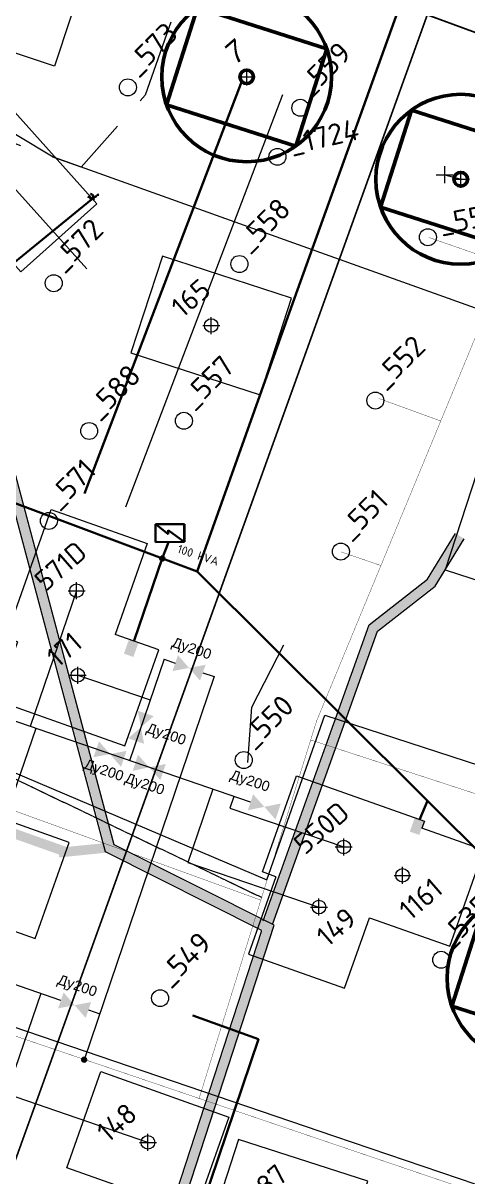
# Model space of a CAD drawing. Header units: millimetres. Extents: x 519 to 9564855, y -810 to 5021775.
# Drawn here: x 9530601 to 9530863, y 5000128 to 5000808 of the extents above; entities that cross this region are included whole.
import ezdxf

# ---------------------------------------------------------------- set-up
doc = ezdxf.new("R2010")
doc.units = ezdxf.units.MM
doc.header["$LTSCALE"] = 2
doc.header["$MEASUREMENT"] = 0
doc.header["$PDMODE"] = 2
doc.header["$PDSIZE"] = 5
doc.linetypes.add('92051501$0$GROUND2', pattern=[35, 25, -10])
doc.linetypes.add('DASHED', pattern=[0.75, 0.5, -0.25])
for name, color, linetype in [('Existing roads', 41, 'Continuous'), ('OilColl&Flowlines', 3, 'Continuous'), ('OLD WELLS(dr.bfr2000)', 24, 'Continuous'), ('ROAD_FIELD', 255, '92051501$0$GROUND2'), ('ROAD_GROUND', 9, 'Continuous'), ('vodovod', 5, 'Continuous'), ('Скважины 2019г.', 241, 'Continuous'), ('Скважины на 2014 год', 70, 'Continuous')]:
    doc.layers.add(name, color=color, linetype=linetype)
for name, color, linetype, lineweight in [('SteamInjInfrastructure', 25, 'Continuous', 100), ('Нефтепровод Fiberclass', 14, 'g5_122_n', 30), ('размеры', 7, 'Continuous', 9), ('Скважины на 2024 год-125', 10, 'Continuous', 40), ('Скважины на 2026', 222, 'Continuous', 50), ('ТХ_Проект. НГ', 244, 'g_122_n', 50), ('Электро', 1, 'Continuous', 30), ('Электроснаб', 1, 'Continuous', 18), ('Электроснабжене', 1, 'Continuous', 18)]:
    doc.layers.add(name, color=color, linetype=linetype, lineweight=lineweight)
doc.styles.add('92051501$0$STANDARD', font='simplex.shx')
doc.styles.add('Arial', font='arial.ttf', dxfattribs={"height": 30})
doc.styles.add('Elect', font='isocpeur.ttf')
doc.styles.add('GeoApp', font='', dxfattribs={"height": 1})
doc.styles.add('Line_GUGK', font='')
doc.styles.get("Standard").update_dxf_attribs({"font": 'isocpeur.ttf', "width": 0.5})
doc.styles.get('GeoApp').set_extended_font_data('D431', italic=True)
doc.styles.get('Line_GUGK').set_extended_font_data('Bm431', italic=True)
doc.linetypes.add('g5_122_n', pattern='A,1,-1,1.5,-0.3,["Н",GeoApp,S=1,R=0,X=0,Y=-0.5],-1.5,1.5,-1,4,-1,4,-1,3', length=20.8)
doc.linetypes.add('g_122_n', pattern='A,2,-2,3,-0.6,["Н",Line_GUGK,S=2,R=0,X=0,Y=-1],-3,3,-2,8,-2,8,-2,6', length=41.6)
doc.linetypes.add('STM_LINE', pattern='A,0.5,-0.2,["S",92051501$0$STANDARD,S=0.1,R=0,X=-0.1,Y=-0.05],-0.05', length=0.75)
doc.linetypes.add('WTR_LINE', pattern='A,0.5,-0.2,["W",92051501$0$STANDARD,S=0.1,R=0,X=-0.1,Y=-0.05],-0.05', length=0.75)

# ---------------------------------------------------------------- blocks, each defined once
blk = doc.blocks.new('Z')
at = {"lineweight": 9}
h = blk.add_hatch(dxfattribs=at)
h.set_pattern_fill('ANSI31', color=256, scale=0.05, style=0)
h.set_pattern_definition([(45, (13.5061613, 46.7154025), (-0.0044194174, 0.0044194174), [])])
h.paths.add_polyline_path([(-0.34, -0.18), (-0.34, 0.18), (-0.01, 0)])
h.paths.add_polyline_path([(0.01, 0), (0.34, -0.18), (0.34, 0.18)])
at = {"color": 7, "lineweight": 13, "flags": 128}
blk.add_lwpolyline([(-0.35, -0.19), (-0.35, 0.19), (0.35, -0.19), (0.35, 0.19), (-0.35, -0.19)], dxfattribs=at)

msp = doc.modelspace()

# ---------------------------------------------------------------- hatches: boundary and pattern name
at = {"lineweight": 0, "ltscale": 5}
h = msp.add_hatch(color=256, dxfattribs=at)
edge = h.paths.add_edge_path()
edge.add_arc((9530637.22925, 5000197.38763), 1.87136, 0, 360)
at = {"layer": 'Электро'}
for points in [[(9530660.66815, 5000436.43741), (9530666.239, 5000434.45974), (9530669.12217, 5000442.58126), (9530663.55132, 5000444.55894)], [(9530829.12581, 5000331.64499), (9530834.69666, 5000329.66731), (9530837.57983, 5000337.78884), (9530832.00898, 5000339.76651)]]:
    msp.add_hatch(color=256, dxfattribs=at).paths.add_polyline_path(points)
at = {"layer": 'Электроснаб', "linetype": 'ByBlock', "lineweight": 0}
for points in [[(9530660.66815, 5000436.43741), (9530666.239, 5000434.45974), (9530669.12217, 5000442.58126), (9530663.55132, 5000444.55894)], [(9530829.12581, 5000331.64499), (9530834.69666, 5000329.66731), (9530837.57983, 5000337.78884), (9530832.00898, 5000339.76651)]]:
    msp.add_hatch(color=1, dxfattribs=at).paths.add_polyline_path(points)
at = {"layer": 'Электроснабжене', "linetype": 'ByBlock', "lineweight": 0}
for points in [[(9530660.66815, 5000436.43741), (9530666.239, 5000434.45974), (9530669.12217, 5000442.58126), (9530663.55132, 5000444.55894)], [(9530829.12581, 5000331.64499), (9530834.69666, 5000329.66731), (9530837.57983, 5000337.78884), (9530832.00898, 5000339.76651)]]:
    msp.add_hatch(color=1, dxfattribs=at).paths.add_polyline_path(points)

# ---------------------------------------------------------------- linework, layer by layer
at = {"color": 6, "linetype": 'STM_LINE', "lineweight": 0, "ltscale": 15}
for p, q in [((9530221.77478, 5000525.16698), (9530744.78385, 5000303.25507)), ((9530744.78385, 5000303.25507), (9530779.13054, 5000400.15266)), ((9530779.13054, 5000400.15266), (9531053.31299, 5000310.89894))]:
    msp.add_line(p, q, dxfattribs=at)
at = {"color": 3, "lineweight": 0, "ltscale": 5}
for p, q in [((9530735.23908, 5000348.94059), (9530278.2534, 5000505.93342)), ((9530632.76936, 5000473.48432), (9530605.35425, 5000393.4386)), ((9530684.28723, 5000433.12196), (9530663.99953, 5000373.353)), ((9530684.28723, 5000433.12196), (9530690.91999, 5000430.87056)), ((9530633.5, 5000423.7), (9530676.17251, 5000409.21544)), ((9530608.67704, 5000392.4197), (9530580.5, 5000310.4)), ((9530713.04814, 5000356.54169), (9530698.28705, 5000313.44275)), ((9530725.47275, 5000352.28587), (9530723.10583, 5000345.375)), ((9530723.10583, 5000345.375), (9530790.2, 5000322.6)), ((9530623.52481, 5000232.31975), (9530345.4028, 5000327.41033)), ((9530698.28705, 5000313.44275), (9530775.6, 5000287.2)), ((9530611.73398, 5000236.35419), (9530591.49483, 5000177.20427)), ((9530674.8, 5000148.7), (9530591.49483, 5000177.20427))]:
    msp.add_line(p, q, dxfattribs=at)
at = {"lineweight": 0, "ltscale": 5}
for p, q in [((9530707.1575, 5000425.193), (9530713.79026, 5000422.94161)), ((9530713.79026, 5000422.94161), (9530637.22925, 5000197.38763)), ((9530639.76233, 5000226.64219), (9530646.39508, 5000224.3908))]:
    msp.add_line(p, q, dxfattribs=at)
at = {"color": 6, "linetype": 'ByBlock', "lineweight": 0, "ltscale": 5, "const_width": 1}
msp.add_lwpolyline([(9530211.4688, 5001062.5142), (9530204.48, 5001045.33), (9531005.1512, 5000751.7121), (9531170.4258, 5000704.4931), (9531547.2339, 5000571.2741), (9531573.2724, 5000563.4791), (9531746.2514, 5000501.3054), (9532131.7479, 5000365.3913)], dxfattribs=at)
at = {"linetype": 'ByBlock', "lineweight": 0}
for points in [[(9530689.27852, 5000426.13593), (9530692.53165, 5000435.51926), (9530699.03129, 5000428.0103)], [(9530705.53093, 5000420.50133), (9530699.03129, 5000428.0103), (9530708.78407, 5000429.88467)], [(9530621.88335, 5000227.58512), (9530625.13648, 5000236.96845), (9530631.63612, 5000229.45949)], [(9530638.13576, 5000221.95053), (9530631.63612, 5000229.45949), (9530641.38889, 5000231.33386)]]:
    msp.add_solid(points, dxfattribs=at)
at = {"color": 3, "linetype": 'ByBlock', "lineweight": 0}
for points in [[(9530678.20585, 5000399.5835), (9530670.69688, 5000393.08386), (9530668.82251, 5000402.83664)], [(9530672.57125, 5000383.33109), (9530663.18792, 5000386.58422), (9530670.69688, 5000393.08386)], [(9530642.71626, 5000375.42774), (9530645.96939, 5000384.81108), (9530652.46903, 5000377.30211)], [(9530658.96867, 5000369.79315), (9530652.46903, 5000377.30211), (9530662.2218, 5000379.17649)], [(9530665.82388, 5000367.46625), (9530675.55149, 5000369.46711), (9530668.95489, 5000376.89104)], [(9530682.14809, 5000362.04318), (9530685.2791, 5000371.46797), (9530675.55149, 5000369.46711)], [(9530733.67358, 5000344.2282), (9530743.40118, 5000346.22906), (9530736.80458, 5000353.65298)], [(9530749.99778, 5000338.80513), (9530753.12879, 5000348.22992), (9530743.40118, 5000346.22906)]]:
    msp.add_solid(points, dxfattribs=at)
at = {"layer": 'Existing roads', "lineweight": 0, "const_width": 5.7, "flags": 128}
for points in [[(9530488.42264, 5000368.65765), (9530626.49075, 5000319.72378)], [(9530622.26204, 5000319.26124), (9530652.62785, 5000322.3588)]]:
    msp.add_lwpolyline(points, dxfattribs=at)
at = {"layer": 'OilColl&Flowlines', "color": 6, "linetype": 'ByBlock', "lineweight": 0, "ltscale": 2, "const_width": 1}
msp.add_lwpolyline([(9530850.24773, 5000842.6007), (9530431.8, 4999680.1)], dxfattribs=at)
at = {"layer": 'OilColl&Flowlines', "lineweight": 0}
for points in [[(9530155.46558, 4999986.30898), (9530203.237, 5000126.855), (9530467.437, 5000673.755), (9530528.837, 5000780.855), (9530529.737, 5000782.255), (9530535.937, 5000778.655), (9530619.037, 5000728.955)], [(9530619.037, 5000728.955), (9530886.337, 5000633.355), (9530917.737, 5000622.255)]]:
    msp.add_lwpolyline(points, dxfattribs=at)
at = {"layer": 'OLD WELLS(dr.bfr2000)', "lineweight": 0}
for centre in [(9530663, 5000769.8), (9530764.6, 5000757.8), (9530751.1, 5000728.9), (9530839.8, 5000681.6), (9530728.7, 5000665.8), (9530619.3, 5000654.5), (9530808.8, 5000585.4), (9530696, 5000573.5), (9530640.2, 5000567.5), (9530616.5, 5000514.6), (9530788.5, 5000496.5), (9530731.3, 5000373.8), (9530847.6, 5000256.2), (9530682, 5000233.6)]:
    msp.add_circle(centre, 5, dxfattribs=at)
at = {"layer": 'ROAD_FIELD', "color": 9, "lineweight": 0, "flags": 128}
msp.add_lwpolyline([(9530757.95463, 5001072.22617), (9530768.97851, 5001022.47675), (9530729.76751, 5000927.05708), (9530673.235, 5000765.284), (9530635.437, 5000722.755), (9530585.35562, 5000740.65434)], dxfattribs=at)
at = {"layer": 'ROAD_FIELD', "lineweight": 0}
msp.add_lwpolyline([(9530733.737, 5000372.355), (9530735.99102, 5000404.90139), (9530754.94115, 5000441.55487)], dxfattribs=at)
at = {"layer": 'ROAD_GROUND', "lineweight": 0}
for points, const_width in [([(9530624.4324, 4999903.12982), (9530745.58587, 5000275.03258), (9530652.38679, 5000321.8792), (9530561.23076, 5000662.65787), (9530591.54033, 5000775.13557)], 5), ([(9530745.45814, 5000278.04686), (9530807.60561, 5000451.48402), (9530841.7624, 5000478.18477), (9530858.57919, 5000505.62269)], 5), ([(9530744.41957, 5000284.04196), (9530742.79815, 5000279.7915), (9530734.45086, 5000283.98727)], 0.5), ([(9530736.09119, 5000276.44743), (9530741.71403, 5000273.6211), (9530737.89714, 5000261.11599)], 0.5)]:
    msp.add_lwpolyline(points, dxfattribs=dict(at, const_width=const_width))
for points in [[(9530621.57994, 4999904.05906), (9530741.93474, 5000273.51016), (9530649.83657, 5000319.8034), (9530558.12452, 5000662.66073), (9530588.64365, 5000775.91615)], [(9530627.28486, 4999902.20059), (9530749.237, 5000276.555), (9530654.937, 5000323.955), (9530564.337, 5000662.655), (9530594.437, 5000774.355)], [(9530742.63398, 5000279.05884), (9530805.07421, 5000453.31305), (9530839.48781, 5000480.21453), (9530856.02139, 5000507.19037)], [(9530748.28231, 5000277.03488), (9530810.137, 5000449.655), (9530844.037, 5000476.155), (9530861.137, 5000504.055)]]:
    msp.add_lwpolyline(points, dxfattribs=at)
at = {"layer": 'SteamInjInfrastructure', "color": 6, "linetype": 'STM_LINE', "lineweight": 0, "ltscale": 15}
for p, q in [((9530785.02, 5000152.225), (9530267.938, 5000328.262)), ((9530961.939, 5000091.891), (9530785.02, 5000152.225))]:
    msp.add_line(p, q, dxfattribs=at)
at = {"layer": 'vodovod', "linetype": 'WTR_LINE', "lineweight": 0, "ltscale": 5, "const_width": 0.2}
for points in [[(9530704.96506, 5000174.57734), (9530774.16411, 5000396.69702), (9530895.92676, 5000690.70825), (9530887.84927, 5000714.17807), (9530903.73169, 5000763.72471), (9530937.15121, 5000858.935), (9530970.82124, 5000952.43659), (9530942.9, 5000962.2)], [(9530770.71024, 5000385.61056), (9531027.5376, 5000301.86872), (9531104.73863, 5000340.91071), (9531188.12734, 5000568.28257), (9531252.89709, 5000746.93671), (9531291.87304, 5000857.25798)], [(9528768.87, 5000707.66), (9528819.32247, 5000804.70333), (9529015.0833, 5000723.32951), (9529254.02941, 5000621.24556), (9529300.44955, 5000635.20001), (9529717.37976, 5000469.82746), (9529744.26942, 5000480.68776), (9529926.12309, 5000402.81182), (9530179.49567, 5000359.77342), (9530213.72884, 5000349.68251), (9530273.5686, 5000326.65792), (9530276.6046, 5000319.84692), (9531149.23325, 5000023.913), (9531169.31762, 5000082.56978), (9531364.3164, 5000010.23881), (9531370.12169, 5000025.14849), (9531533.19377, 4999972.28229), (9531710.79089, 4999914.70722), (9531689.06275, 4999854.50849), (9531715.39969, 4999845.00243)], [(9530885.58579, 5000665.73867), (9530840.14581, 5000681.47177)], [(9530847.3376, 5000573.38361), (9530810.74026, 5000586.67297)], [(9530812.10403, 5000488.30772), (9530788.50554, 5000496.36316)], [(9530741.33245, 5000291.31178), (9530565.53994, 5000355.01081)]]:
    msp.add_lwpolyline(points, dxfattribs=at)
at = {"layer": 'Нефтепровод Fiberclass'}
for points in [[(9530539.1867, 5000666.7368), (9530541.7412, 5000665.3001), (9530560.6862, 5000660.0863), (9530577.9528, 5000657.4198), (9530579.2768, 5000657.2228), (9530580.6088, 5000657.1152), (9530581.4978, 5000657.002), (9530582.6573, 5000656.8229), (9530583.6945, 5000656.7173), (9530641.5445, 5000703.7778), (9530642.3798, 5000704.3161), (9530643.0329, 5000704.981), (9530644.1113, 5000705.5939)], [(9530641.0204, 5000704.2736), (9530641.5445, 5000703.7778)], [(9530642.5249, 5000705.782), (9530643.0329, 5000704.981)]]:
    msp.add_lwpolyline(points, dxfattribs=at)
at = {"layer": 'размеры', "color": 6, "linetype": 'DASHED', "lineweight": 0, "ltscale": 0.3}
msp.add_line((9530369.79789, 5000471.63982), (9530741.83747, 5000292.93282), dxfattribs=at)
at = {"layer": 'Скважины 2019г.', "color": 0, "linetype": 'ByBlock', "lineweight": 0, "flags": 128}
msp.add_lwpolyline([(9530619.85119, 5000782.35333), (9530543.90086, 5000807.48392), (9530562.7488, 5000864.44667), (9530638.69914, 5000839.31608)], close=True, dxfattribs=at)
at = {"layer": 'Скважины на 2014 год', "color": 3, "linetype": 'ByBlock', "lineweight": 0}
msp.add_line((9530595.7, 5000711.1), (9530638.79925, 5000662.94996), dxfattribs=at)
at = {"layer": 'Скважины на 2014 год', "color": 0, "linetype": 'ByBlock', "lineweight": 0}
for points in [[(9530546.67174, 5000720.89286), (9530591.37812, 5000760.9096), (9530644.73377, 5000701.3011), (9530600.02739, 5000661.28436), (9530546.67174, 5000720.89286)], [(9530598.03471, 5000443.3613), (9530591.1318, 5000445.80782), (9530617.85643, 5000521.21203), (9530674.40958, 5000501.16855), (9530655.47374, 5000447.74061)], [(9530598.03471, 5000443.3613), (9530585.78003, 5000408.78441), (9530661.18423, 5000382.05978), (9530681.22771, 5000438.61293), (9530655.47374, 5000447.74061)], [(9530750.23192, 5000305.05323), (9530742.2342, 5000307.88777), (9530762.27767, 5000364.44093), (9530837.68187, 5000337.7163), (9530836.23404, 5000333.63118)], [(9530545.84829, 5000331.66853), (9530532.98262, 5000295.36772), (9530608.38682, 5000268.64309), (9530628.43029, 5000325.19624), (9530573.7297, 5000344.58314)], [(9530750.23192, 5000305.05323), (9530734.117, 5000259.58459), (9530790.67015, 5000239.54111), (9530805.44711, 5000280.88571)], [(9530627.08003, 5000133.78441), (9530647.1235, 5000190.33756), (9530722.52771, 5000163.61293), (9530702.48423, 5000107.05978), (9530627.08003, 5000133.78441)]]:
    msp.add_lwpolyline(points, dxfattribs=at)
for centre in [(9530632.76936, 5000473.48432), (9530633.5, 5000423.7), (9530790.2, 5000322.6), (9530775.6, 5000287.2), (9530674.8, 5000148.7)]:
    msp.add_circle(centre, 4, dxfattribs=at)
for p in [(9530632.76936, 5000473.48432), (9530633.5, 5000423.7), (9530790.2, 5000322.6), (9530775.6, 5000287.2), (9530674.8, 5000148.7)]:
    msp.add_point(p, dxfattribs=at)
at = {"layer": 'Скважины на 2024 год-125', "color": 0, "linetype": 'ByBlock', "lineweight": 0}
for points in [[(9530664.78723, 5000613.42898), (9530740.87175, 5000588.70762), (9530759.41277, 5000645.77102), (9530683.32825, 5000670.49238)], [(9530849.98723, 5000485.82898), (9530926.07175, 5000461.10762), (9530944.61277, 5000518.17102), (9530868.52825, 5000542.89238)], [(9530709.68723, 5000093.42898), (9530785.77175, 5000068.70762), (9530804.31277, 5000125.77102), (9530728.22825, 5000150.49238)]]:
    msp.add_lwpolyline(points, close=True, dxfattribs=at)
msp.add_lwpolyline([(9530805.44711, 5000280.88571), (9530805.44711, 5000280.88571), (9530852.68682, 5000264.14309), (9530872.73029, 5000320.69624), (9530836.23404, 5000333.63118)], dxfattribs=at)
for centre in [(9530712.1, 5000629.6), (9530824.8, 5000305.9)]:
    msp.add_circle(centre, 4, dxfattribs=at)
for p in [(9530712.1, 5000629.6), (9530824.8, 5000305.9)]:
    msp.add_point(p, dxfattribs=at)
at = {"layer": 'Скважины на 2026', "lineweight": 5}
msp.add_line((9530849.69681, 5000718.37033, 0), (9530859.22, 5000715.67), dxfattribs=at)
at = {"layer": 'Скважины на 2026', "linetype": 'ByBlock', "ltscale": 50}
for points in [[(9530685.77913, 5000759.56257), (9530762.00178, 5000735.27044), (9530780.22087, 5000792.43743), (9530703.99822, 5000816.72956)], [(9530853.87913, 5000228.86257), (9530930.10178, 5000204.57044), (9530948.32087, 5000261.73743), (9530872.09822, 5000286.02956)]]:
    msp.add_lwpolyline(points, close=True, dxfattribs=at)
at = {"layer": 'Скважины на 2026', "linetype": 'ByBlock', "ltscale": 50, "elevation": 0}
msp.add_lwpolyline([(9530811.90232, 5000699.26224), (9530888.12497, 5000674.97011), (9530906.34406, 5000732.1371), (9530830.12141, 5000756.42923)], close=True, dxfattribs=at)
at = {"layer": 'Скважины на 2026', "linetype": 'ByBlock', "ltscale": 50}
for centre in [(9530733, 5000776), (9530859.12319, 5000715.69967, 0), (9530901.1, 5000245.3)]:
    msp.add_circle(centre, 50, dxfattribs=at)
at = {"layer": 'Скважины на 2026', "linetype": 'ByBlock'}
for centre in [(9530733, 5000776), (9530859.12319, 5000715.69967, 0)]:
    msp.add_circle(centre, 4, dxfattribs=at)
at = {"layer": 'Скважины на 2026', "linetype": 'ByBlock', "lineweight": 0}
for p in [(9530733.09681, 5000775.97033, 0), (9530849.69681, 5000718.37033, 0), (9530859.22, 5000715.67)]:
    msp.add_point(p, dxfattribs=at)
at = {"layer": 'Электро'}
for p, q in [((9530836.98368, 5000855.90406, 0), (9530761.17535, 5000645.77695, 0)), ((9530637.52426, 5000530.70693, -25.2112), (9530730.04762, 5000773.3828, -25.2112)), ((9530761.17535, 5000645.77695, 0), (9530703.85887, 5000484.71603, 0)), ((9530703.85887, 5000484.71603, 0), (9530440.35493, 5000583.489, 0)), ((9530679.22306, 5000512.62268, 0), (9530696.27149, 5000512.72701, 0)), ((9530679.28776, 5000502.05033, 0), (9530679.22306, 5000512.62268, 0)), ((9530696.17424, 5000512.62856, 0), (9530679.57864, 5000512.527, 0)), ((9530679.57864, 5000512.527, 0), (9530686.79042, 5000506.69977, 0)), ((9530696.10055, 5000502.1861, 0), (9530696.17424, 5000512.62856, 0)), ((9530696.27149, 5000512.72701, 0), (9530696.33619, 5000502.15466, 0)), ((9530686.79042, 5000506.69977, 0), (9530686.77588, 5000509.075, 0)), ((9530686.77588, 5000509.075, 0), (9530696.10055, 5000502.1861, 0)), ((9530696.33619, 5000502.15466, 0), (9530679.28776, 5000502.05033, 0)), ((9530686.68025, 5000501.53837, -0.00006), (9530683.26772, 5000492.4345, -0.00006)), ((9530666.80512, 5000444.25729, -0.00006), (9530683.26772, 5000492.43451, -0.00006)), ((9531079.62872, 5000110.96521, 0), (9530703.85887, 5000484.71603, 0)), ((9530834.73797, 5000338.60072, 0), (9530839.49839, 5000349.75, -0.00006)), ((9530739.93919, 5000209.51469), (9530701.21607, 5000223.34873)), ((9530739.93919, 5000209.51469), (9530705.3149, 5000106.84346))]:
    msp.add_line(p, q, dxfattribs=at)
at = {"layer": 'Электро', "ltscale": 25}
for start, end in [(162, 342), (342, 162)]:
    msp.add_arc((9530683.26772, 5000492.4345, -0.00006), 1.25, start, end, dxfattribs=at)
at = {"layer": 'Электроснаб', "color": 1, "linetype": 'ByBlock', "lineweight": 0}
for p, q in [((9530836.98368, 5000855.90406, 0), (9530761.17535, 5000645.77695, 0)), ((9530661.70688, 5000522.84952, 0), (9530754.23024, 5000765.5254, 0)), ((9530761.17535, 5000645.77695, 0), (9530703.85887, 5000484.71603, 0)), ((9530703.85887, 5000484.71603, 0), (9530440.35493, 5000583.489, 0)), ((9530679.22306, 5000512.62268, 0), (9530696.27149, 5000512.72701, 0)), ((9530679.28776, 5000502.05033, 0), (9530679.22306, 5000512.62268, 0)), ((9530696.17424, 5000512.62856, 0), (9530679.57864, 5000512.527, 0)), ((9530679.57864, 5000512.527, 0), (9530686.79042, 5000506.69977, 0)), ((9530696.10055, 5000502.1861, 0), (9530696.17424, 5000512.62856, 0)), ((9530696.27149, 5000512.72701, 0), (9530696.33619, 5000502.15466, 0)), ((9530686.79042, 5000506.69977, 0), (9530686.77588, 5000509.075, 0)), ((9530686.77588, 5000509.075, 0), (9530696.10055, 5000502.1861, 0)), ((9530696.33619, 5000502.15466, 0), (9530679.28776, 5000502.05033, 0)), ((9530686.68025, 5000501.53837, -0.00006), (9530683.26772, 5000492.4345, -0.00006)), ((9530666.80512, 5000444.25729, -0.00006), (9530683.26772, 5000492.43451, -0.00006)), ((9531079.62872, 5000110.96521, 0), (9530703.85887, 5000484.71603, 0)), ((9530834.73797, 5000338.60072, 0), (9530839.49839, 5000349.75, -0.00006)), ((9530739.93919, 5000209.51469), (9530701.21607, 5000223.34873)), ((9530739.93919, 5000209.51469), (9530705.3149, 5000106.84346))]:
    msp.add_line(p, q, dxfattribs=at)
at = {"layer": 'Электроснаб', "color": 1, "linetype": 'ByBlock', "lineweight": 0, "ltscale": 25}
for start, end in [(162, 342), (342, 162)]:
    msp.add_arc((9530683.26772, 5000492.4345, -0.00006), 1.25, start, end, dxfattribs=at)
at = {"layer": 'Электроснабжене', "color": 1, "linetype": 'ByBlock', "lineweight": 0}
for p, q in [((9530836.98368, 5000855.90406, 0), (9530761.17535, 5000645.77695, 0)), ((9530761.17535, 5000645.77695, 0), (9530703.85887, 5000484.71603, 0)), ((9530703.85887, 5000484.71603, 0), (9530440.35493, 5000583.489, 0)), ((9530679.22306, 5000512.62268, 0), (9530696.27149, 5000512.72701, 0)), ((9530679.28776, 5000502.05033, 0), (9530679.22306, 5000512.62268, 0)), ((9530696.17424, 5000512.62856, 0), (9530679.57864, 5000512.527, 0)), ((9530679.57864, 5000512.527, 0), (9530686.79042, 5000506.69977, 0)), ((9530696.10055, 5000502.1861, 0), (9530696.17424, 5000512.62856, 0)), ((9530696.27149, 5000512.72701, 0), (9530696.33619, 5000502.15466, 0)), ((9530686.79042, 5000506.69977, 0), (9530686.77588, 5000509.075, 0)), ((9530686.77588, 5000509.075, 0), (9530696.10055, 5000502.1861, 0)), ((9530696.33619, 5000502.15466, 0), (9530679.28776, 5000502.05033, 0)), ((9530686.68025, 5000501.53837, -0.00006), (9530683.26772, 5000492.4345, -0.00006)), ((9530666.80512, 5000444.25729, -0.00006), (9530683.26772, 5000492.43451, -0.00006)), ((9531079.62872, 5000110.96521, 0), (9530703.85887, 5000484.71603, 0)), ((9530834.73797, 5000338.60072, 0), (9530839.49839, 5000349.75, -0.00006)), ((9530739.93919, 5000209.51469), (9530701.21607, 5000223.34873)), ((9530739.93919, 5000209.51469), (9530705.3149, 5000106.84346))]:
    msp.add_line(p, q, dxfattribs=at)
at = {"layer": 'Электроснабжене', "color": 1, "linetype": 'ByBlock', "lineweight": 0, "ltscale": 25}
for start, end in [(162, 342), (342, 162)]:
    msp.add_arc((9530683.26772, 5000492.4345, -0.00006), 1.25, start, end, dxfattribs=at)

# ---------------------------------------------------------------- block references
at = {"layer": 'ТХ_Проект. НГ', "ltscale": 0.3, "xscale": 2.571222249723857, "yscale": 2.571222249723857, "zscale": 2.571222249723857}
for p, rotation in [((9530640.42732, 5000704.91084), 316.2298394675944), ((9530641.96592, 5000706.51695), 316.2298394675944), ((9530642.38617, 5000704.30953), 316.2298394675944), ((9530644.82614, 5000706.11636), 36.21225014021916)]:
    msp.add_blockref('Z', p, dxfattribs=dict(at, rotation=rotation))

# ---------------------------------------------------------------- texts
at = {"lineweight": 0, "style": 'Arial'}
for p in [(9530688.4337, 5000440.63346), (9530621.03853, 5000242.08265)]:
    msp.add_text('Ду200', height=6, rotation=341.08548581, dxfattribs=at).set_placement(p)
at = {"color": 3, "lineweight": 0, "style": 'Arial'}
for rotation, p in [(341.08548581, (9530673.45032, 5000390.21461)), (341.08548581, (9530636.68851, 5000369.00095)), (341.41645196, (9530660.78934, 5000360.74875)), (341.41645196, (9530722.80053, 5000362.62287))]:
    msp.add_text('Ду200', height=6, rotation=rotation, dxfattribs=at).set_placement(p)
at = {"layer": 'OLD WELLS(dr.bfr2000)', "lineweight": 0, "style": 'Elect'}
for s, rotation, p in [(' _573', 44.99999992, (9530663, 5000769.8)), (' _558', 44.99999992, (9530728.7, 5000665.8)), (' _553', 10.55298766, (9530839.8, 5000681.6)), (' _572', 44.99999992, (9530619.3, 5000654.5)), (' _552', 44.99999992, (9530808.8, 5000585.4)), (' _557', 44.99999992, (9530696, 5000573.5)), (' _588', 44.99999992, (9530640.2, 5000567.5)), (' _571', 44.99999992, (9530616.5, 5000514.6)), (' _551', 44.99999992, (9530788.5, 5000496.5)), (' _550', 44.99999992, (9530731.3, 5000373.8)), (' _535', 44.99999992, (9530847.6, 5000256.2)), (' _549', 44.99999992, (9530682, 5000233.6))]:
    msp.add_text(s, height=12.5, rotation=rotation, dxfattribs=at).set_placement(p)
at = {"layer": 'OLD WELLS(dr.bfr2000)', "color": 241, "lineweight": 0, "true_color": 0xf7abae, "style": 'Elect'}
for s, rotation, p in [(' _559', 44.99999992, (9530764.6, 5000757.8)), (' _1724', 13.02472698, (9530751.89954, 5000728.22426))]:
    msp.add_text(s, height=12.5, rotation=rotation, dxfattribs=at).set_placement(p)
at = {"layer": 'Скважины на 2014 год', "color": 0, "linetype": 'ByBlock', "lineweight": 0, "style": 'Elect'}
for s, p in [('571D', (9530614.61767, 5000472.51553)), ('171', (9530621.78469, 5000427.63975)), ('550D', (9530767.36079, 5000317.49954)), ('149', (9530780.75794, 5000263.17205, 6.83902)), ('148', (9530651.34776, 5000148.00878))]:
    msp.add_text(s, height=12, rotation=41, dxfattribs=at).set_placement(p)
at = {"layer": 'Скважины на 2024 год-125', "color": 0, "linetype": 'ByBlock', "lineweight": 0, "style": 'Elect'}
for s, p in [('165', (9530695.18518, 5000633.56877)), ('1161', (9530829.40402, 5000278.7096)), ('187', (9530740.4973, 5000112.34467))]:
    msp.add_text(s, height=12, rotation=41, dxfattribs=at).set_placement(p)
at = {"layer": 'Скважины на 2026', "linetype": 'ByBlock', "style": 'Line_GUGK'}
msp.add_text('7', height=12.5, rotation=41, dxfattribs=at).set_placement((9530726.71243, 5000783.03504))
at = {"layer": 'Электро'}
msp.add_text('100 kVA', height=5, rotation=341.691556, dxfattribs=at).set_placement((9530691.65969, 5000496.00122, -0.00006))
at = {"layer": 'Электроснаб', "color": 1, "linetype": 'ByBlock', "lineweight": 0}
msp.add_text('100 kVA', height=5, rotation=341.691556, dxfattribs=at).set_placement((9530691.65969, 5000496.00122, -0.00006))
at = {"layer": 'Электроснабжене', "color": 1, "linetype": 'ByBlock', "lineweight": 0}
msp.add_text('100 kVA', height=5, rotation=341.691556, dxfattribs=at).set_placement((9530691.65969, 5000496.00122, -0.00006))

doc.saveas('drawing.dxf')
